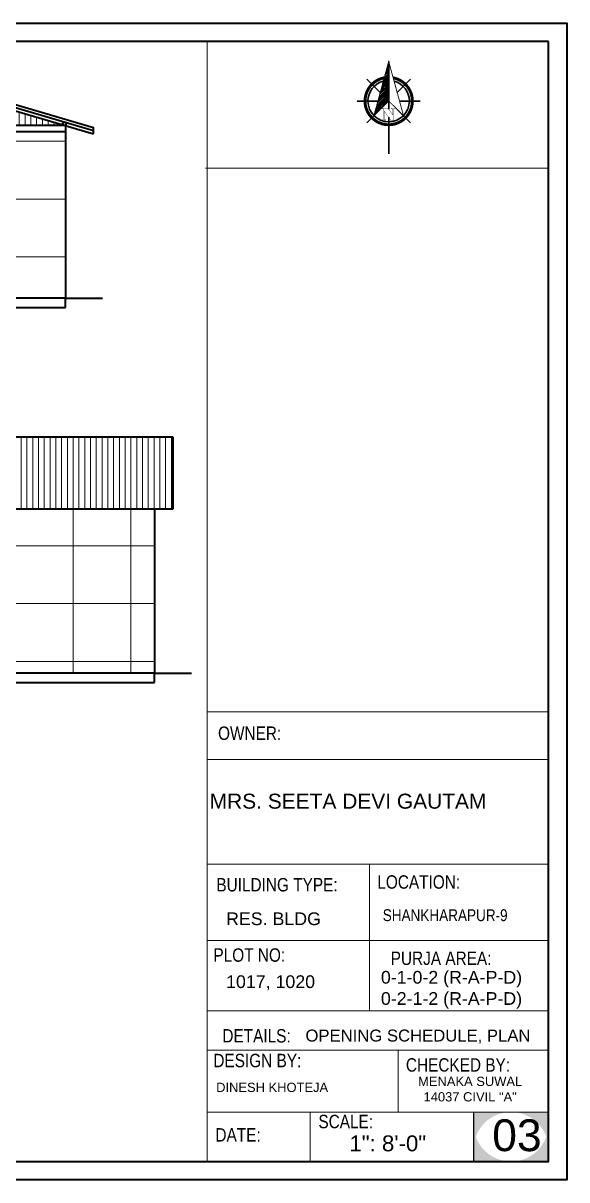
# Model space of a CAD drawing. Header units: inches. Extents: x 352533 to 378079, y -36324 to -23949.
# Drawn here: x 364130 to 364483, y -33596 to -32845 of the extents above; entities that cross this region are included whole.
import ezdxf

# ---------------------------------------------------------------- set-up
doc = ezdxf.new("R2010")
doc.units = ezdxf.units.IN
doc.header["$LTSCALE"] = 2
doc.header["$MEASUREMENT"] = 0
doc.layers.get('0').update_dxf_attribs({"linetype": 'CONTINUOUS'})
for name, color, linetype, lineweight in [('1', 7, 'CONTINUOUS', 13), ('DIMENTION', 140, 'CONTINUOUS', 0), ('door', 20, 'CONTINUOUS', 35), ('Rebars', 1, 'CONTINUOUS', 13), ('Siteplan', 7, 'CONTINUOUS', 30), ('steps', 253, 'CONTINUOUS', 20), ('TEXT', 181, 'CONTINUOUS', 25)]:
    doc.layers.add(name, color=color, linetype=linetype, lineweight=lineweight)
doc.layers.add('Normal Wall', color=7, linetype='CONTINUOUS', lineweight=35, true_color=0xffaf89)
doc.layers.add('Rear Wall', color=7, linetype='CONTINUOUS', lineweight=20, true_color=0xd4e480)
doc.styles.get("Standard").update_dxf_attribs({"font": 'ARIALN.TTF'})
doc.styles.add('SwissBT', font='swiss.ttf', dxfattribs={"height": 12})
pattern_1 = [(90, (0, -2209.563), (-37.5, 0), []), (180, (0, -2209.563), (-4e-15, -37.5), [])]

# ---------------------------------------------------------------- blocks, each defined once
blk = doc.blocks.new('*X29')
at = {"color": 0}
for p, q in [((146.95, -410.95), (147.62, -410.29)), ((147.15, -410.22), (147.62, -409.76)), ((147.35, -409.49), (147.62, -409.23)), ((147.55, -408.76), (147.62, -408.7)), ((145.56, -416.06), (147.62, -414)), ((145.76, -415.33), (147.62, -413.47)), ((145.96, -414.6), (147.62, -412.94)), ((146.16, -413.87), (147.62, -412.41)), ((146.36, -413.14), (147.62, -411.88)), ((146.55, -412.41), (147.62, -411.35)), ((146.75, -411.68), (147.62, -410.82)), ((143.96, -421.9), (147.62, -418.24)), ((144.16, -421.17), (147.62, -417.71)), ((144.36, -420.44), (147.62, -417.18)), ((144.56, -419.71), (147.62, -416.65)), ((144.76, -418.98), (147.62, -416.12)), ((144.96, -418.25), (147.62, -415.59)), ((145.16, -417.52), (147.62, -415.06)), ((145.36, -416.79), (147.62, -414.53)), ((142.76, -426.28), (147.62, -421.42)), ((142.96, -425.55), (147.62, -420.89)), ((143.16, -424.82), (147.62, -420.36)), ((143.36, -424.09), (147.62, -419.83)), ((143.56, -423.36), (147.62, -419.3)), ((143.76, -422.63), (147.62, -418.77))]:
    blk.add_line(p, q, dxfattribs=at)
blk = doc.blocks.new('NORTH_15')
for p, q in [((0, 3.66), (0, 10.62)), ((-2.87, 2.87), (-7.37, 7.37)), ((2.87, 2.87), (7.37, 7.37)), ((-13.37, 0), (2.72, 0)), ((5.49, 0), (17.83, 0)), ((-2.87, -2.87), (-7.37, -7.37)), ((0, -3.66), (0, -10.62)), ((2.87, -2.87), (7.37, -7.37))]:
    blk.add_line(p, q)
at = {"const_width": 1}
for points in [[(0, -8, 1), (0, 8, 0.359415), (-7.86, 1.52, 1)], [(-7.86, -1.52, 0.359415), (0, -8, 1)]]:
    blk.add_lwpolyline(points, format="xyb", dxfattribs=at)
for points, const_width in [([(4.96, -5.01), (-13.37, 0), (4.9, 5), (0, 0), (4.96, -5.01)], 0.3), ([(5.93, -1.55), (6, -1.55), (6.07, -1.54), (6.13, -1.53), (6.17, -1.52), (6.22, -1.51), (6.26, -1.49), (6.28, -1.47), (6.3, -1.45), (6.32, -1.42), (6.33, -1.39), (6.35, -1.34), (6.36, -1.29), (6.37, -1.23), (6.38, -1.16), (6.38, -1.08), (6.38, -1), (6.54, -1), (6.54, -2.34), (6.38, -2.34), (6.38, -2.3), (6.38, -2.23), (6.38, -2.16), (6.37, -2.09), (6.36, -2.04), (6.35, -1.99), (6.33, -1.95), (6.32, -1.91), (6.3, -1.88), (6.28, -1.86), (6.26, -1.83), (6.22, -1.81), (6.18, -1.8), (6.13, -1.78), (6.07, -1.77), (6.01, -1.76), (5.95, -1.76), (2.66, -1.76), (2.66, -2.34), (2.5, -2.34), (2.5, -0.16), (4.71, 1.44), (3.14, 1.44), (3.07, 1.44), (3, 1.43), (2.94, 1.42), (2.89, 1.41), (2.85, 1.4), (2.81, 1.38), (2.78, 1.36), (2.76, 1.34), (2.74, 1.31), (2.72, 1.27), (2.7, 1.22), (2.69, 1.17), (2.68, 1.11), (2.67, 1.04), (2.66, 0.97), (2.66, 0.89), (2.66, 0.87), (2.5, 0.87), (2.5, 2.21), (2.66, 2.21), (2.66, 2.17), (2.66, 2.09), (2.67, 2.03), (2.68, 1.97), (2.69, 1.91), (2.7, 1.86), (2.71, 1.82), (2.73, 1.78), (2.75, 1.76), (2.77, 1.74), (2.8, 1.72), (2.85, 1.7), (2.89, 1.68), (2.94, 1.67), (3, 1.66), (3.07, 1.66), (3.14, 1.66), (6.54, 1.66), (6.54, 0.75), (3.33, -1.55), (5.93, -1.55), (5.93, -1.55)], 0.1)]:
    blk.add_lwpolyline(points, dxfattribs=dict(const_width=const_width))
for start, end in [(90, 164.973), (270, 90), (195.027, 270)]:
    blk.add_arc((0, 0), 7, start, end)
at = {"rotation": 90}
blk.add_blockref('*X29', (-421.89, -147.62), dxfattribs=at)
blk = doc.blocks.new('A$C0BDB7EE9')
at = {"layer": 'Siteplan', "xscale": 2.999999999999779, "yscale": 2.999999999999779, "zscale": 2.999999999999779, "rotation": 247.8612575918487}
blk.add_blockref('NORTH_15', (20.2, 49.5), dxfattribs=at)
blk = doc.blocks.new('A$C327B4BBD')
at = {"layer": 'DIMENTION', "ltscale": 0.3, "xscale": 1.171875000000082, "yscale": 1.171875000000082, "zscale": 1.171875000000082, "rotation": 112.1387424081494}
blk.add_blockref('A$C0BDB7EE9', (16.1, 0), dxfattribs=at)

msp = doc.modelspace()

# ---------------------------------------------------------------- hatches: boundary and pattern name
msp.add_hatch(color=0).paths.add_polyline_path([(364470.93, -33551.88), (364446.62, -33551.88, -0.414214), (364470.93, -33576.19)])
at = {"layer": '1', "ltscale": 5}
h = msp.add_hatch(dxfattribs=at)
h.set_pattern_fill('ANSI37', color=256, scale=300, angle=45, style=0)
h.set_pattern_definition(pattern_1)
h.paths.add_polyline_path([(364157.62, -33023.9), (364157.62, -32915.9), (363913.62, -32915.9), (363913.62, -33023.9)])
h = msp.add_hatch(dxfattribs=at)
h.set_pattern_fill('ANSI37', color=256, scale=300, angle=45, style=0)
h.set_pattern_definition(pattern_1)
h.paths.add_polyline_path([(364215.37, -33267.24), (364215.37, -33160.55), (363903.37, -33160.55), (363903.37, -33267.24)])
at = {"layer": 'steps', "ltscale": 0.3}
h = msp.add_hatch(dxfattribs=at)
h.set_pattern_fill('ANSI31', scale=30, angle=45)
h.set_pattern_definition([(90, (2612.5427, -3631.8823), (-3.75, 0), [])])
h.paths.add_polyline_path([(363913.62, -32911.9), (364035.62, -32875.9), (364037.54, -32876.46), (364157.62, -32911.9)])
h = msp.add_hatch(dxfattribs=at)
h.set_pattern_fill('ANSI31', scale=30, angle=45)
h.set_pattern_definition([(90, (1334.9987, -3875.224), (-3.75, 0), [])])
h.paths.add_polyline_path([(364227.37, -33160.55), (364227.37, -33114.03), (363891.37, -33114.03), (363891.37, -33160.55)])
at = {"layer": 'TEXT'}
for points in [[(364446.62, -33551.88), (364422.31, -33551.88), (364422.31, -33576.19, -0.414214)], [(364446.62, -33551.88), (364422.31, -33551.88), (364422.31, -33576.19, -0.414214)], [(364470.93, -33551.88), (364446.62, -33551.88, -0.414214), (364470.93, -33576.19)], [(364422.31, -33559.69), (364422.31, -33584), (364446.62, -33584, -0.414214)], [(364422.31, -33559.69), (364422.31, -33584), (364446.62, -33584, -0.414214)], [(364470.93, -33559.69, -0.414214), (364446.62, -33584), (364470.93, -33584)], [(364470.93, -33559.69, -0.414214), (364446.62, -33584), (364470.93, -33584)]]:
    msp.add_hatch(color=0, dxfattribs=at).paths.add_polyline_path(points)

# ---------------------------------------------------------------- linework, layer by layer
at = {"color": 0}
msp.add_line((364422.31, -33551.88), (364422.31, -33584), dxfattribs=at)
msp.add_line((364422.31, -33551.88), (364422.31, -33584), dxfattribs=at)
at = {"layer": 'door', "ltscale": 0.5}
for p, q in [((364035.62, -32871.73), (364175.62, -32913.04)), ((364035.62, -32873.81), (364175.62, -32915.12)), ((364035.62, -32875.9), (364175.62, -32917.21)), ((364157.62, -32911.9), (363913.62, -32911.9)), ((364157.62, -32915.9), (363913.62, -32915.9)), ((364157.62, -32911.9), (364157.62, -33023.9)), ((364175.62, -32917.21), (364175.62, -32913.04)), ((364157.62, -33023.9), (363913.62, -33023.9)), ((363913.62, -33029.9), (364157.62, -33029.9)), ((364157.62, -33023.9), (364181.62, -33023.9)), ((364157.62, -33029.9), (364157.62, -33023.9)), ((364227.37, -33114.03), (363891.37, -33114.03)), ((364227.37, -33160.55), (364227.37, -33114.03)), ((363891.37, -33160.55), (364227.37, -33160.55)), ((364215.37, -33160.55), (364215.37, -33267.24)), ((364215.37, -33267.24), (363903.37, -33267.24)), ((364215.37, -33267.24), (364239.37, -33267.24)), ((364215.37, -33273.24), (364215.37, -33267.24)), ((363903.37, -33273.24), (364215.37, -33273.24))]:
    msp.add_line(p, q, dxfattribs=at)
msp.add_lwpolyline([(364156.27, -32909.41), (364158.18, -32909.98), (364157.62, -32911.9), (364155.7, -32911.33)], close=True, dxfattribs=at)
at = {"layer": 'Normal Wall'}
for points in [[(363424.83, -32845.38), (364482.84, -32845.38), (364482.84, -33595.91), (363424.83, -33595.91)], [(363424.83, -32845.38), (364482.84, -32845.38), (364482.84, -33595.91), (363424.83, -33595.91)], [(364470.93, -32857.29), (363448.65, -32857.29), (363448.65, -33584), (364470.93, -33584)], [(364470.93, -32857.29), (363448.65, -32857.29), (363448.65, -33584), (364470.93, -33584)]]:
    msp.add_lwpolyline(points, close=True, dxfattribs=at)
at = {"layer": 'Rear Wall'}
for p, q in [((364249.51, -33301.56), (364249.51, -32857.29)), ((364248.33, -32939.59), (364470.93, -32939.59)), ((364249.51, -33292.3), (364470.93, -33292.3)), ((364249.51, -33292.3), (364470.93, -33292.3)), ((364249.51, -33292.3), (364470.93, -33292.3)), ((364249.51, -33292.3), (364470.93, -33292.3)), ((364249.51, -33323.1), (364470.93, -33323.1)), ((364249.51, -33323.1), (364470.93, -33323.1)), ((364249.51, -33391.16), (364470.93, -33391.16)), ((364249.51, -33391.16), (364470.93, -33391.16)), ((364354.78, -33391.16), (364354.78, -33477.06)), ((364354.78, -33391.16), (364354.78, -33486.32)), ((364249.51, -33440.65), (364470.93, -33440.65)), ((364249.51, -33440.65), (364470.93, -33440.65)), ((364249.51, -33486.32), (364470.93, -33486.32)), ((364249.51, -33511.76), (364470.93, -33511.76)), ((364249.51, -33511.76), (364470.93, -33511.76)), ((364373.36, -33551.88), (364373.36, -33511.76)), ((364373.36, -33551.88), (364373.36, -33511.76)), ((364249.51, -33551.88), (364470.93, -33551.88)), ((364249.51, -33551.88), (364470.93, -33551.88)), ((364316.25, -33551.88), (364316.25, -33584)), ((364316.25, -33551.88), (364316.25, -33584))]:
    msp.add_line(p, q, dxfattribs=at)
msp.add_lwpolyline([(364249.51, -33292.3), (364470.93, -33292.3), (364470.93, -33584), (364249.51, -33584)], close=True, dxfattribs=at)
msp.add_lwpolyline([(364249.51, -33292.3), (364470.93, -33292.3), (364470.93, -33584), (364249.51, -33584)], close=True, dxfattribs=at)

# ---------------------------------------------------------------- block references
at = {"layer": 'Rebars', "xscale": 0.5459999999999999, "yscale": 0.5459999999999999, "zscale": 0.5459999999999999, "rotation": 270}
msp.add_blockref('A$C327B4BBD', (364367.2, -32921.37), dxfattribs=at)

# ---------------------------------------------------------------- texts
at = {"color": 0}
for s, p in [('OWNER:', (364256.51, -33310.44)), ('LOCATION:', (364359.85, -33406.99))]:
    msp.add_text(s, height=8.704, dxfattribs=at).set_placement(p)
at = {"layer": 'TEXT', "color": 0}
for s, height, p in [('OWNER:', 8.704, (364256.51, -33310.44)), ('LOCATION:', 8.704, (364359.85, -33406.99)), ('CHECKED BY:', 8.7044, (364378.41, -33525.68)), ('CHECKED BY:', 8.7044, (364378.41, -33525.68)), ('SCALE:', 8.704, (364321.64, -33562.41)), ('SCALE:', 8.704, (364321.64, -33562.41))]:
    msp.add_text(s, height=height, dxfattribs=at).set_placement(p)
at = {"layer": 'TEXT', "color": 0, "linetype": 'ByBlock', "style": 'SwissBT'}
for s, insert, char_height, width, attachment_point in [('MRS. SEETA DEVI GAUTAM', (364340.85, -33345.34), 9.72, 217.5111, 2), ('OPENING SCHEDULE, PLAN', (364313.23, -33498.41), 7.7396, 268.5322, 1), ('DINESH KHOTEJA', (364255.3, -33532.89), 6, 201.5276, 1), ('MENAKA SUWAL\\P14037 CIVIL "A"', (364420.1, -33529.02), 6, 88.5492, 2)]:
    msp.add_mtext(s, dxfattribs=dict(at, insert=insert, char_height=char_height, width=width, attachment_point=attachment_point))
at = {"layer": 'TEXT', "color": 0, "attachment_point": 1}
for s, insert, char_height, width in [('BUILDING TYPE:', (364255.43, -33400.07), 8.7044, 148.5551), ('BUILDING TYPE:', (364255.43, -33400.07), 8.7044, 148.5551), ('PLOT NO: ', (364253.53, -33445.68), 8.704, 138.0271), ('PLOT NO: ', (364253.53, -33445.68), 8.704, 138.0271), ('PURJA AREA:', (364368.54, -33447.78), 8.7044, 197.5821), ('PURJA AREA:', (364368.54, -33447.78), 8.7044, 197.5821), ('DETAILS: ', (364259.34, -33498.07), 8.704, 138.0271), ('DESIGN BY:', (364253.49, -33514.12), 8.704, 138.0271), ('DESIGN BY:', (364253.49, -33514.12), 8.704, 138.0271), ('DATE:', (364254.84, -33562.35), 8.704, 34.8177)]:
    msp.add_mtext(s, dxfattribs=dict(at, insert=insert, char_height=char_height, width=width))
at = {"layer": 'TEXT', "color": 0, "linetype": 'ByBlock', "insert": (364363.38, -33420.34), "char_height": 7.6711, "attachment_point": 1}
msp.add_mtext_dynamic_manual_height_columns('SHANKHARAPUR-9', width=381.0351, gutter_width=1.53, heights=[0], dxfattribs=at)
at = {"layer": 'TEXT', "color": 0, "style": 'SwissBT'}
for s, insert, char_height, width, attachment_point in [('RES. BLDG', (364261.74, -33422.37), 8.256, 163.2142, 1), ('RES. BLDG', (364261.74, -33422.37), 8.256, 163.2142, 1), ('1017, 1020', (364261.74, -33463.19), 8.256, 163.2142, 1), ('0-1-0-2 (R-A-P-D)\\P0-2-1-2 (R-A-P-D)', (364408, -33460.35), 8.2555, 163.2142, 2), ('03', (364434.41, -33556.64), 20.639, 20.1585, 1)]:
    msp.add_mtext(s, dxfattribs=dict(at, insert=insert, char_height=char_height, width=width, attachment_point=attachment_point))
at = {"layer": 'TEXT', "color": 0, "ltscale": 0.5, "insert": (364341.72, -33567.06), "char_height": 10.319, "width": 127.5344, "attachment_point": 1, "style": 'SwissBT'}
msp.add_mtext('1": 8\'-0"', dxfattribs=at)
msp.add_mtext('1": 8\'-0"', dxfattribs=at)

doc.saveas('drawing.dxf')
